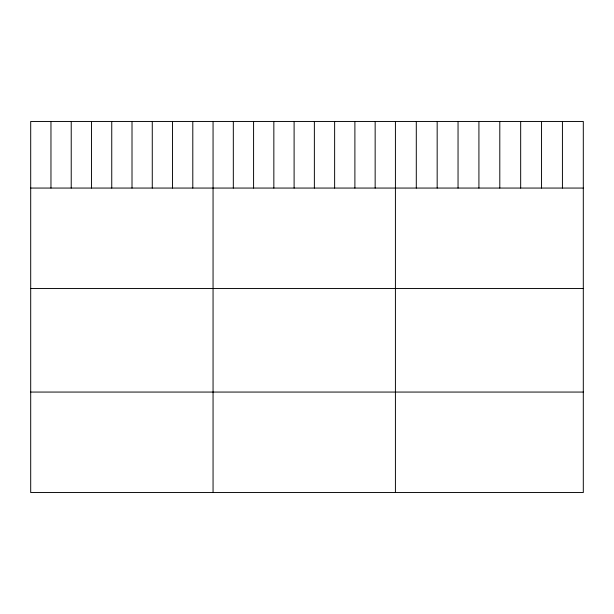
<?xml version="1.0" encoding="UTF-8"?>
<svg xmlns="http://www.w3.org/2000/svg" width="614" height="614" viewBox="0 0 614 614"><rect width="100%" height="100%" fill="white"/><g stroke="black" fill="none" stroke-linecap="round" stroke-linejoin="round"><path stroke-width="0.92" d="M583.3 188.061L583.3 492.543L30.7 492.543L30.7 121.457L583.3 121.457L583.3 188.061L30.7 188.061M30.7 288.542L583.3 288.542M30.7 392.062L583.3 392.062M562.424 121.457L562.424 188.061M541.548 121.457L541.548 188.061M520.672 121.457L520.672 188.061M499.796 121.457L499.796 188.061M478.92 121.457L478.92 188.061M458.044 121.457L458.044 188.061M437.168 121.457L437.168 188.061M416.292 121.457L416.292 188.061M395.416 121.457L395.416 492.543M375.154 121.457L375.154 188.061M354.892 121.457L354.892 188.061M334.63 121.457L334.63 188.061M314.368 121.457L314.368 188.061M294.106 121.457L294.106 188.061M273.844 121.457L273.844 188.061M253.582 121.457L253.582 188.061M233.32 121.457L233.32 188.061M213.058 121.457L213.058 492.543M192.796 121.457L192.796 188.061M172.534 121.457L172.534 188.061M152.272 121.457L152.272 188.061M132.01 121.457L132.01 188.061M111.748 121.457L111.748 188.061M91.486 121.457L91.486 188.061M71.224 121.457L71.224 188.061M50.962 121.457L50.962 188.061"/></g></svg>
